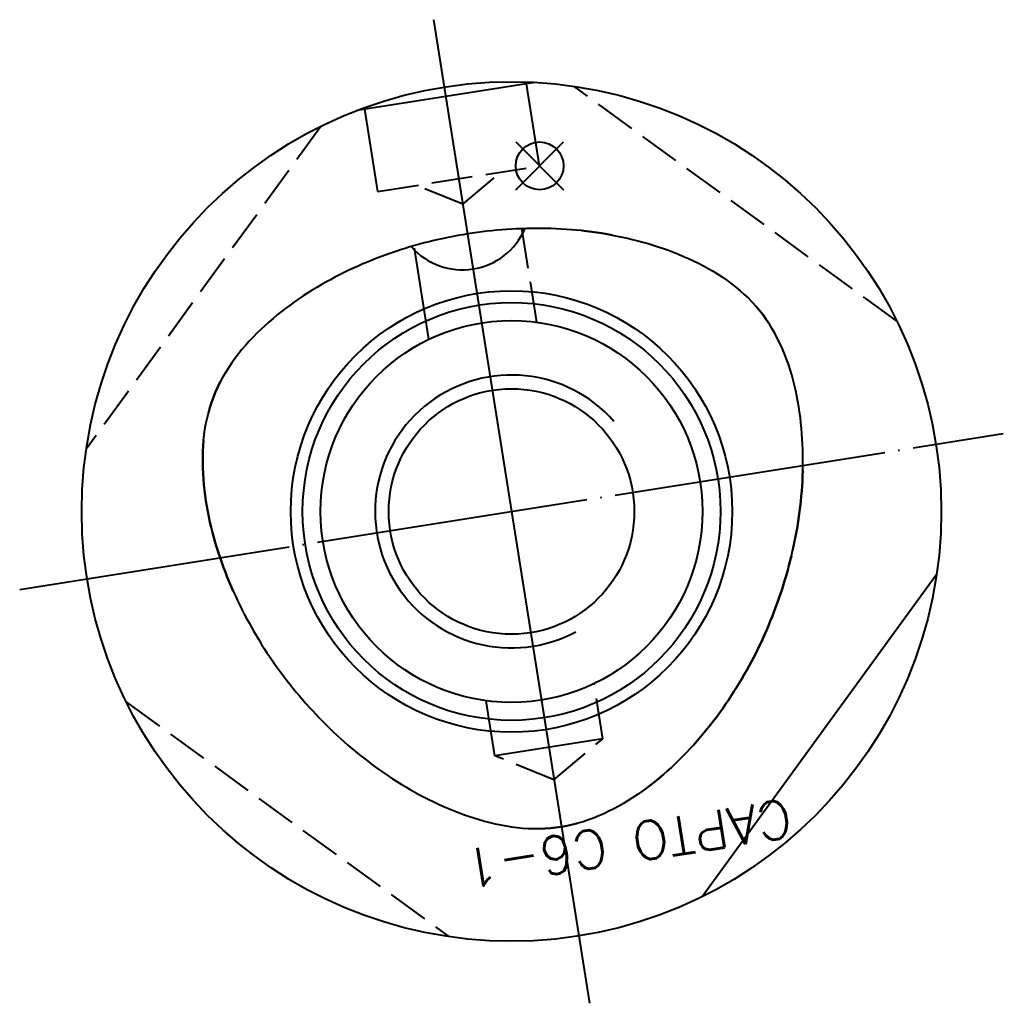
# Model space of a CAD drawing. Extents: x 180 to 289, y 463 to 789.
# Drawn here: x 216.7 to 288.8, y 641.6 to 713.7 of the extents above; entities that cross this region are included whole.
import ezdxf

# ---------------------------------------------------------------- set-up
doc = ezdxf.new("R2010")
doc.units = 0
doc.header["$MEASUREMENT"] = 0
doc.linetypes.add('CENTER', pattern=[22, 20, -1, 0, -1])
doc.linetypes.add('DASHED', pattern=[4, 3, -1])
doc.layers.get('0').update_dxf_attribs({"linetype": 'CONTINUOUS'})
doc.layers.add('$PARTREF_BOM', color=7, linetype='CONTINUOUS')
doc.styles.add('DAYUF', font='simplex', dxfattribs={"bigfont": 'dayuf'})
doc.styles.get("Standard").update_dxf_attribs({"font": 'txt.shx', "bigfont": 'chineset.shx'})

# ---------------------------------------------------------------- blocks, each defined once
blk = doc.blocks.new('PARTREF')
at = {"layer": '$PARTREF_BOM', "color": 2}
for p, q in [((-1.75, -1.75), (1.75, 1.75)), ((-1.75, 1.75), (1.75, -1.75))]:
    blk.add_line(p, q, dxfattribs=at)
blk.add_circle((0, 0), 1.75, dxfattribs=at)
at = {"layer": '$PARTREF_BOM', "color": 2, "flags": 1}
for tag, p in [('TAG5', (-16.086, -4.95)), ('TAG10', (-5.651, -4.998)), ('TAG15', (5.594, -4.742)), ('TAG4', (-16.086, -8.95)), ('TAG14', (5.594, -8.742)), ('TAG9', (-5.651, -8.998)), ('TAG3', (-16.086, -12.95)), ('TAG8', (-5.651, -12.998)), ('TAG13', (5.594, -12.742)), ('TAG12', (5.594, -16.742)), ('TAG2', (-16.086, -16.95)), ('TAG7', (-5.651, -16.998)), ('TAG1', (-16.086, -20.95)), ('TAG6', (-5.651, -20.998)), ('TAG11', (5.594, -20.742))]:
    blk.add_attdef(tag, p, '', height=2.5, dxfattribs=at)

msp = doc.modelspace()

# ---------------------------------------------------------------- linework, layer by layer
at = {"color": 7, "linetype": 'CONTINUOUS'}
for p, q in [((247.045, 713.689), (258.465, 641.588)), ((254.459, 709.092), (241.414, 707.026)), ((254.817, 702.973), (253.863, 708.998)), ((242.965, 701.096), (242.01, 707.121)), ((249.532, 697.985), (249.177, 697.927)), ((249.532, 697.985), (249.177, 697.927)), ((249.887, 698.039), (249.532, 697.985)), ((249.887, 698.039), (249.532, 697.985)), ((250.244, 698.09), (249.887, 698.039)), ((250.244, 698.09), (249.887, 698.039)), ((250.6, 698.136), (250.244, 698.09)), ((250.6, 698.136), (250.244, 698.09)), ((250.958, 698.179), (250.6, 698.136)), ((250.958, 698.179), (250.6, 698.136)), ((251.316, 698.218), (250.958, 698.179)), ((251.316, 698.218), (250.958, 698.179)), ((251.674, 698.253), (251.316, 698.218)), ((251.674, 698.253), (251.316, 698.218)), ((252.034, 698.284), (251.674, 698.253)), ((252.034, 698.284), (251.674, 698.253)), ((252.394, 698.312), (252.034, 698.284)), ((252.394, 698.312), (252.034, 698.284)), ((252.755, 698.335), (252.394, 698.312)), ((252.755, 698.335), (252.394, 698.312)), ((253.116, 698.354), (252.755, 698.335)), ((253.116, 698.354), (252.755, 698.335)), ((253.479, 698.369), (253.116, 698.354)), ((253.479, 698.369), (253.116, 698.354)), ((253.842, 698.381), (253.479, 698.369)), ((253.842, 698.381), (253.479, 698.369)), ((254.206, 698.388), (253.842, 698.381)), ((254.206, 698.388), (253.842, 698.381)), ((254.57, 698.391), (254.206, 698.388)), ((254.57, 698.391), (254.206, 698.388)), ((254.936, 698.39), (254.57, 698.391)), ((254.936, 698.39), (254.57, 698.391)), ((255.302, 698.385), (254.936, 698.39)), ((255.302, 698.385), (254.936, 698.39)), ((246.009, 697.228), (245.66, 697.131)), ((246.009, 697.228), (245.66, 697.131)), ((246.359, 697.322), (246.009, 697.228)), ((246.359, 697.322), (246.009, 697.228)), ((246.71, 697.411), (246.359, 697.322)), ((246.71, 697.411), (246.359, 697.322)), ((247.061, 697.497), (246.71, 697.411)), ((247.061, 697.497), (246.71, 697.411)), ((247.412, 697.578), (247.061, 697.497)), ((247.412, 697.578), (247.061, 697.497)), ((247.764, 697.656), (247.412, 697.578)), ((247.764, 697.656), (247.412, 697.578)), ((248.116, 697.729), (247.764, 697.656)), ((248.116, 697.729), (247.764, 697.656)), ((248.469, 697.799), (248.116, 697.729)), ((248.469, 697.799), (248.116, 697.729)), ((248.823, 697.865), (248.469, 697.799)), ((248.823, 697.865), (248.469, 697.799)), ((249.177, 697.927), (248.823, 697.865)), ((249.177, 697.927), (248.823, 697.865)), ((243.921, 696.582), (243.575, 696.46)), ((244.268, 696.7), (243.921, 696.582)), ((244.615, 696.814), (244.268, 696.7)), ((244.963, 696.924), (244.615, 696.814)), ((245.311, 697.03), (244.963, 696.924)), ((245.311, 697.03), (244.963, 696.924)), ((245.66, 697.131), (245.311, 697.03)), ((245.66, 697.131), (245.311, 697.03)), ((246.705, 690.264), (245.646, 696.952)), ((241.854, 695.781), (241.512, 695.631)), ((242.197, 695.926), (241.854, 695.781)), ((242.54, 696.066), (242.197, 695.926)), ((242.884, 696.202), (242.54, 696.066)), ((243.229, 696.333), (242.884, 696.202)), ((243.575, 696.46), (243.229, 696.333)), ((270.402, 692.98), (270.117, 693.272)), ((270.677, 692.677), (270.402, 692.98)), ((270.94, 692.365), (270.677, 692.677)), ((271.191, 692.043), (270.94, 692.365)), ((234.977, 691.528), (234.678, 691.26)), ((271.43, 691.711), (271.191, 692.043)), ((271.656, 691.371), (271.43, 691.711)), ((234.384, 690.985), (234.096, 690.704)), ((234.678, 691.26), (234.384, 690.985)), ((271.87, 691.023), (271.656, 691.371)), ((272.072, 690.668), (271.87, 691.023)), ((233.535, 690.12), (233.264, 689.818)), ((233.812, 690.416), (233.535, 690.12)), ((234.096, 690.704), (233.812, 690.416)), ((272.262, 690.307), (272.072, 690.668)), ((272.441, 689.94), (272.262, 690.307)), ((233, 689.508), (232.744, 689.191)), ((233.264, 689.818), (233, 689.508)), ((272.608, 689.568), (272.441, 689.94)), ((232.497, 688.868), (232.258, 688.537)), ((232.744, 689.191), (232.497, 688.868)), ((273.047, 688.428), (272.911, 688.812)), ((231.812, 687.853), (231.605, 687.501)), ((232.03, 688.198), (231.812, 687.853)), ((232.258, 688.537), (232.03, 688.198)), ((273.174, 688.043), (273.047, 688.428)), ((273.291, 687.655), (273.174, 688.043)), ((231.411, 687.141), (231.23, 686.775)), ((231.605, 687.501), (231.411, 687.141)), ((273.399, 687.265), (273.291, 687.655)), ((273.499, 686.874), (273.399, 687.265)), ((231.23, 686.775), (231.062, 686.403)), ((273.589, 686.482), (273.499, 686.874)), ((273.672, 686.09), (273.589, 686.482)), ((230.909, 686.024), (230.77, 685.64)), ((231.062, 686.403), (230.909, 686.024)), ((230.645, 685.252), (230.535, 684.858)), ((230.77, 685.64), (230.645, 685.252)), ((274.109, 680.64), (274.117, 681.022)), ((273.871, 677.639), (273.917, 678.008)), ((273.917, 678.008), (273.958, 678.379)), ((273.766, 676.905), (273.82, 677.271)), ((273.82, 677.271), (273.871, 677.639)), ((273.644, 676.178), (273.707, 676.541)), ((273.707, 676.541), (273.766, 676.905)), ((273.506, 675.458), (273.577, 675.817)), ((273.577, 675.817), (273.506, 675.458)), ((273.577, 675.817), (273.644, 676.178)), ((273.352, 674.744), (273.431, 675.1)), ((273.431, 675.1), (273.352, 674.744)), ((273.431, 675.1), (273.506, 675.458)), ((273.506, 675.458), (273.431, 675.1)), ((273.183, 674.037), (273.27, 674.389)), ((273.183, 674.037), (273.27, 674.389)), ((273.27, 674.389), (273.183, 674.037)), ((273.27, 674.389), (273.352, 674.744)), ((273.27, 674.389), (273.352, 674.744)), ((272.999, 673.336), (273.093, 673.685)), ((272.999, 673.336), (273.093, 673.685)), ((273.093, 673.685), (272.999, 673.336)), ((273.093, 673.685), (273.183, 674.037)), ((273.093, 673.685), (273.183, 674.037)), ((273.183, 674.037), (273.093, 673.685)), ((266.731, 649.409), (283.922, 673.07)), ((272.799, 672.641), (272.901, 672.988)), ((272.799, 672.641), (272.901, 672.988)), ((272.901, 672.987), (272.799, 672.641)), ((272.901, 672.988), (272.999, 673.336)), ((272.901, 672.988), (272.999, 673.336)), ((272.999, 673.336), (272.901, 672.987)), ((272.585, 671.952), (272.694, 672.296)), ((272.585, 671.952), (272.694, 672.296)), ((272.694, 672.296), (272.585, 671.952)), ((272.694, 672.296), (272.799, 672.641)), ((272.694, 672.296), (272.799, 672.641)), ((272.799, 672.641), (272.694, 672.296)), ((272.237, 670.93), (272.357, 671.27)), ((272.237, 670.93), (272.357, 671.27)), ((272.357, 671.27), (272.237, 670.93)), ((272.357, 671.27), (272.473, 671.61)), ((272.357, 671.27), (272.473, 671.61)), ((272.473, 671.61), (272.357, 671.27)), ((272.473, 671.61), (272.585, 671.952)), ((272.473, 671.61), (272.585, 671.952)), ((272.585, 671.952), (272.473, 671.61)), ((271.986, 670.256), (272.113, 670.593)), ((271.986, 670.256), (272.113, 670.593)), ((272.113, 670.593), (271.986, 670.256)), ((272.113, 670.593), (272.237, 670.93)), ((272.113, 670.593), (272.237, 670.93)), ((272.237, 670.93), (272.113, 670.593)), ((271.721, 669.588), (271.856, 669.921)), ((271.721, 669.588), (271.856, 669.921)), ((271.856, 669.921), (271.721, 669.588)), ((271.856, 669.921), (271.986, 670.256)), ((271.856, 669.921), (271.986, 670.256)), ((271.986, 670.256), (271.856, 669.921)), ((271.442, 668.925), (271.584, 669.255)), ((271.442, 668.925), (271.584, 669.255)), ((271.583, 669.255), (271.442, 668.925)), ((271.721, 669.588), (271.583, 669.255)), ((271.584, 669.255), (271.721, 669.588)), ((271.584, 669.255), (271.721, 669.588)), ((271.148, 668.267), (271.297, 668.595)), ((271.148, 668.267), (271.297, 668.595)), ((271.297, 668.595), (271.148, 668.267)), ((271.297, 668.595), (271.442, 668.925)), ((271.297, 668.595), (271.442, 668.925)), ((271.442, 668.925), (271.297, 668.595)), ((270.838, 667.615), (270.995, 667.94)), ((270.838, 667.615), (270.995, 667.94)), ((270.995, 667.94), (270.838, 667.615)), ((270.995, 667.94), (271.148, 668.267)), ((270.995, 667.94), (271.148, 668.267)), ((271.148, 668.267), (270.995, 667.94)), ((270.346, 666.646), (270.514, 666.968)), ((270.346, 666.646), (270.514, 666.968)), ((270.514, 666.968), (270.346, 666.646)), ((270.514, 666.968), (270.678, 667.291)), ((270.514, 666.968), (270.678, 667.291)), ((270.678, 667.291), (270.514, 666.968)), ((270.678, 667.291), (270.838, 667.615)), ((270.678, 667.291), (270.838, 667.615)), ((270.838, 667.615), (270.678, 667.291)), ((269.999, 666.007), (270.174, 666.326)), ((269.999, 666.007), (270.174, 666.326)), ((270.174, 666.326), (269.999, 666.007)), ((270.174, 666.326), (270.346, 666.646)), ((270.174, 666.326), (270.346, 666.646)), ((270.346, 666.646), (270.174, 666.326)), ((269.635, 665.374), (269.819, 665.69)), ((269.635, 665.374), (269.819, 665.69)), ((269.819, 665.69), (269.635, 665.374)), ((269.819, 665.69), (269.999, 666.007)), ((269.819, 665.69), (269.999, 666.007)), ((269.999, 666.007), (269.819, 665.69)), ((269.448, 665.059), (269.256, 664.746)), ((269.448, 665.059), (269.635, 665.374)), ((269.448, 665.059), (269.635, 665.374)), ((269.635, 665.374), (269.448, 665.059)), ((268.86, 664.125), (268.656, 663.816)), ((269.06, 664.435), (268.86, 664.125)), ((269.256, 664.746), (269.06, 664.435)), ((251.542, 659.728), (250.903, 663.762)), ((268.447, 663.509), (268.234, 663.204)), ((268.656, 663.816), (268.447, 663.509)), ((268.234, 663.204), (268.017, 662.9)), ((259.443, 660.98), (251.542, 659.728))]:
    msp.add_line(p, q, dxfattribs=at)
at = {"color": 3, "linetype": 'DASHED'}
for p, q in [((280.984, 691.615), (257.323, 708.806)), ((238.778, 705.868), (221.588, 682.207)), ((242.965, 701.096), (254.817, 702.973)), ((249.188, 700.158), (252.014, 702.529)), ((249.188, 700.158), (245.768, 701.54)), ((254.607, 691.516), (253.516, 698.401)), ((259.443, 660.98), (258.804, 665.013)), ((224.525, 663.662), (248.186, 646.472)), ((255.868, 657.98), (259.443, 660.98)), ((255.868, 657.98), (251.542, 659.728))]:
    msp.add_line(p, q, dxfattribs=at)
at = {"color": 1, "linetype": 'CENTER'}
msp.add_line((216.704, 671.929), (288.805, 683.348), dxfattribs=at)
at = {"color": 7, "linetype": 'CONTINUOUS'}
for points in [[(260.13, 697.902), (259.755, 697.969), (259.38, 698.03), (259.006, 698.086), (258.633, 698.137), (258.26, 698.184), (257.887, 698.225), (257.516, 698.261), (257.145, 698.293), (256.775, 698.32), (256.405, 698.343), (256.037, 698.361), (255.669, 698.375), (255.302, 698.385)], [(260.13, 697.902), (259.755, 697.969), (259.38, 698.03), (259.006, 698.086), (258.633, 698.137), (258.26, 698.184), (257.887, 698.225), (257.516, 698.261), (257.145, 698.293), (256.775, 698.32), (256.405, 698.343), (256.037, 698.361), (255.669, 698.375), (255.302, 698.385)], [(257.887, 698.225), (258.26, 698.184), (258.633, 698.137), (259.006, 698.086)], [(257.887, 698.225), (258.26, 698.184), (258.633, 698.137), (259.006, 698.086)], [(259.006, 698.086), (259.38, 698.03), (259.755, 697.969), (260.13, 697.902), (260.506, 697.83), (260.881, 697.753), (261.257, 697.67), (261.634, 697.581), (262.01, 697.486), (262.386, 697.385), (262.762, 697.278), (263.137, 697.165), (263.512, 697.045), (263.886, 696.919), (264.259, 696.785), (264.631, 696.645), (265.001, 696.497), (265.37, 696.342)], [(259.006, 698.086), (259.38, 698.03), (259.755, 697.969), (260.13, 697.902), (260.506, 697.83), (260.881, 697.753), (261.257, 697.67), (261.634, 697.581), (262.01, 697.486), (262.386, 697.385), (262.762, 697.278), (263.137, 697.165), (263.512, 697.045), (263.886, 696.919), (264.259, 696.785), (264.631, 696.645), (265.001, 696.497), (265.37, 696.342)], [(265.37, 696.342), (265.737, 696.179), (266.102, 696.009), (266.463, 695.83), (266.822, 695.644), (267.177, 695.448), (267.528, 695.244), (267.874, 695.032), (268.216, 694.81), (268.551, 694.578), (268.88, 694.337), (269.202, 694.086), (269.516, 693.825), (269.821, 693.553), (270.117, 693.272), (270.402, 692.98), (270.677, 692.677), (270.94, 692.365), (271.191, 692.043), (271.43, 691.711), (271.656, 691.371)], [(240.49, 695.154), (240.152, 694.985), (239.815, 694.811), (239.478, 694.631), (239.144, 694.447), (238.81, 694.257), (238.478, 694.062), (238.148, 693.861), (237.819, 693.655), (237.493, 693.443), (237.169, 693.225), (236.847, 693.001), (236.527, 692.771), (236.21, 692.535), (235.897, 692.293), (235.586, 692.044), (235.28, 691.79), (234.977, 691.528)], [(240.49, 695.154), (240.152, 694.985), (239.815, 694.811), (239.478, 694.631), (239.144, 694.447), (238.81, 694.257), (238.478, 694.062), (238.148, 693.861), (237.819, 693.655), (237.493, 693.443), (237.169, 693.225), (236.847, 693.001), (236.527, 692.771), (236.21, 692.535), (235.897, 692.293), (235.586, 692.044), (235.28, 691.79), (234.977, 691.528)], [(241.512, 695.631), (241.17, 695.477), (240.83, 695.318), (240.49, 695.154)], [(274.117, 681.022), (274.119, 681.406), (274.116, 681.791), (274.107, 682.177), (274.093, 682.565), (274.072, 682.954), (274.046, 683.343), (274.013, 683.734), (273.974, 684.126), (273.928, 684.518), (273.875, 684.911), (273.815, 685.304), (273.747, 685.697), (273.672, 686.09), (273.589, 686.482), (273.499, 686.874), (273.399, 687.265), (273.291, 687.655), (273.174, 688.043), (273.047, 688.428), (272.911, 688.812), (272.765, 689.192), (272.608, 689.568)], [(230.249, 679.212), (230.207, 679.611), (230.172, 680.012), (230.146, 680.415), (230.128, 680.818), (230.12, 681.224), (230.121, 681.63), (230.132, 682.036), (230.154, 682.443), (230.186, 682.849), (230.231, 683.254), (230.287, 683.659), (230.356, 684.061), (230.439, 684.461), (230.535, 684.858), (230.645, 685.252), (230.77, 685.64), (230.909, 686.024), (231.062, 686.403), (231.23, 686.775), (231.411, 687.141)], [(274.055, 679.502), (274.078, 679.88), (274.096, 680.259), (274.109, 680.64), (274.117, 681.022), (274.119, 681.406), (274.116, 681.791), (274.107, 682.177), (274.093, 682.565), (274.072, 682.954), (274.046, 683.343), (274.013, 683.734), (273.974, 684.126), (273.928, 684.518), (273.875, 684.911), (273.815, 685.304), (273.747, 685.697), (273.672, 686.09)], [(274.055, 679.502), (274.078, 679.88), (274.096, 680.259), (274.109, 680.64), (274.117, 681.022), (274.119, 681.406), (274.116, 681.791), (274.107, 682.177), (274.093, 682.565), (274.072, 682.954), (274.046, 683.343), (274.013, 683.734), (273.974, 684.126), (273.928, 684.518), (273.875, 684.911), (273.815, 685.304), (273.747, 685.697), (273.672, 686.09)], [(230.186, 682.849), (230.154, 682.443), (230.132, 682.036), (230.121, 681.63), (230.12, 681.224), (230.128, 680.818), (230.146, 680.415), (230.172, 680.012), (230.207, 679.611), (230.249, 679.212), (230.299, 678.815), (230.357, 678.421), (230.421, 678.028), (230.492, 677.639), (230.57, 677.251), (230.653, 676.867), (230.743, 676.485), (230.838, 676.106), (230.939, 675.73), (231.045, 675.357), (231.156, 674.987), (231.272, 674.619), (231.393, 674.255), (231.518, 673.894), (231.648, 673.536), (231.782, 673.181), (231.921, 672.829), (232.063, 672.48), (232.21, 672.134), (232.36, 671.791), (232.514, 671.451), (232.672, 671.113), (232.834, 670.779), (232.999, 670.448), (233.167, 670.12), (233.339, 669.794), (233.514, 669.472), (233.693, 669.152), (233.875, 668.835), (234.06, 668.52), (234.248, 668.209), (234.439, 667.9), (234.634, 667.594), (234.831, 667.291), (235.032, 666.99), (235.235, 666.691), (235.442, 666.396), (235.652, 666.103), (235.865, 665.812), (236.08, 665.524), (236.299, 665.238), (236.521, 664.955), (236.745, 664.675), (236.973, 664.396), (237.204, 664.121), (237.438, 663.847), (237.675, 663.576), (237.915, 663.308), (238.158, 663.042), (238.404, 662.778), (238.654, 662.517), (238.906, 662.258), (239.162, 662.002), (239.421, 661.748), (239.683, 661.497), (239.949, 661.248), (240.218, 661.002), (240.49, 660.758), (240.766, 660.517), (241.045, 660.278), (241.328, 660.042), (241.614, 659.809), (241.903, 659.579), (242.197, 659.352), (242.494, 659.127), (242.794, 658.905), (243.098, 658.687), (243.406, 658.472), (243.718, 658.26), (244.034, 658.051), (244.353, 657.846), (244.677, 657.645), (245.004, 657.447), (245.335, 657.253), (245.67, 657.063), (246.009, 656.877), (246.352, 656.696), (246.699, 656.519), (247.05, 656.348), (247.405, 656.181), (247.763, 656.019), (248.126, 655.863), (248.493, 655.712), (248.863, 655.567), (249.237, 655.429), (249.615, 655.298), (249.996, 655.173), (250.381, 655.056), (250.769, 654.947), (251.161, 654.845), (251.555, 654.753), (251.953, 654.67), (252.352, 654.596), (252.755, 654.533), (253.159, 654.48), (253.565, 654.439), (253.972, 654.41), (254.38, 654.394), (254.788, 654.392), (255.197, 654.403)], [(274.109, 680.64), (274.096, 680.259), (274.078, 679.88), (274.055, 679.502), (274.028, 679.126), (273.995, 678.752), (273.958, 678.379), (273.917, 678.008), (273.871, 677.639), (273.82, 677.271), (273.766, 676.905), (273.707, 676.541), (273.644, 676.178), (273.577, 675.817)], [(231.921, 672.829), (231.782, 673.181), (231.648, 673.536), (231.518, 673.894), (231.393, 674.255), (231.272, 674.619), (231.156, 674.987), (231.045, 675.357), (230.939, 675.73), (230.838, 676.106), (230.743, 676.485), (230.653, 676.867), (230.57, 677.251), (230.492, 677.639), (230.421, 678.028), (230.357, 678.421), (230.299, 678.815), (230.249, 679.212)], [(273.958, 678.379), (273.995, 678.752), (274.028, 679.126), (274.055, 679.502)], [(232.36, 671.791), (232.21, 672.134), (232.063, 672.48), (231.921, 672.829)], [(266.616, 661.119), (266.861, 661.411), (267.102, 661.705), (267.337, 662.001), (267.568, 662.299), (267.795, 662.599), (268.017, 662.9), (268.234, 663.204), (268.447, 663.509), (268.656, 663.816), (268.86, 664.125), (269.06, 664.435), (269.256, 664.746), (269.448, 665.059)], [(266.616, 661.119), (266.861, 661.411), (267.102, 661.705), (267.337, 662.001), (267.568, 662.299), (267.795, 662.599), (268.017, 662.9), (268.234, 663.204), (268.447, 663.509), (268.656, 663.816), (268.86, 664.125), (269.06, 664.435), (269.256, 664.746), (269.448, 665.059)], [(262.644, 657.361), (262.963, 657.603), (263.276, 657.85), (263.584, 658.102), (263.886, 658.359), (264.183, 658.619), (264.474, 658.884), (264.76, 659.153), (265.04, 659.424), (265.316, 659.7), (265.586, 659.978), (265.851, 660.259), (266.111, 660.543), (266.366, 660.83), (266.616, 661.119), (266.861, 661.411), (267.101, 661.705), (267.337, 662.001), (267.568, 662.299), (267.795, 662.599), (268.017, 662.9), (267.795, 662.599), (267.568, 662.299), (267.337, 662.001), (267.101, 661.705), (266.861, 661.411), (266.616, 661.119), (266.366, 660.83), (266.111, 660.543), (265.851, 660.259), (265.586, 659.978), (265.316, 659.7), (265.04, 659.424), (264.76, 659.153), (264.474, 658.884), (264.183, 658.619), (263.886, 658.359), (263.584, 658.102), (263.276, 657.85), (262.963, 657.603), (262.644, 657.361), (262.32, 657.125), (261.99, 656.895), (261.655, 656.671), (261.314, 656.454), (260.967, 656.244), (260.615, 656.042), (260.258, 655.848), (259.895, 655.664), (259.527, 655.489), (259.153, 655.324), (258.775, 655.171), (258.392, 655.03), (258.004, 654.901), (257.612, 654.786), (257.216, 654.685), (256.817, 654.598), (256.415, 654.527), (256.011, 654.47), (255.604, 654.429), (255.197, 654.403), (255.604, 654.429), (256.011, 654.47), (256.415, 654.527), (256.817, 654.598), (257.216, 654.685), (257.612, 654.786)]]:
    msp.add_lwpolyline(points, dxfattribs=at)
for radius in [31.5, 16.179, 15.313, 14, 14, 9]:
    msp.add_circle((252.755, 677.639), radius, dxfattribs=at)
msp.add_arc((249.157, 700.355), 5, 221.63522, 336.36478, dxfattribs=at)
at = {"color": 7}
msp.add_arc((252.755, 677.639), 10, 41.32017, 298.12389, dxfattribs=at)

# ---------------------------------------------------------------- block references
msp.add_blockref('PARTREF', (254.817, 702.973), dxfattribs=at)

# ---------------------------------------------------------------- texts
at = {"color": 7, "linetype": 'CONTINUOUS', "style": 'DAYUF'}
msp.add_text('CAPTO C6-1', height=2.8, rotation=189, dxfattribs=at).set_placement((273.028, 656.587))

doc.saveas('drawing.dxf')
